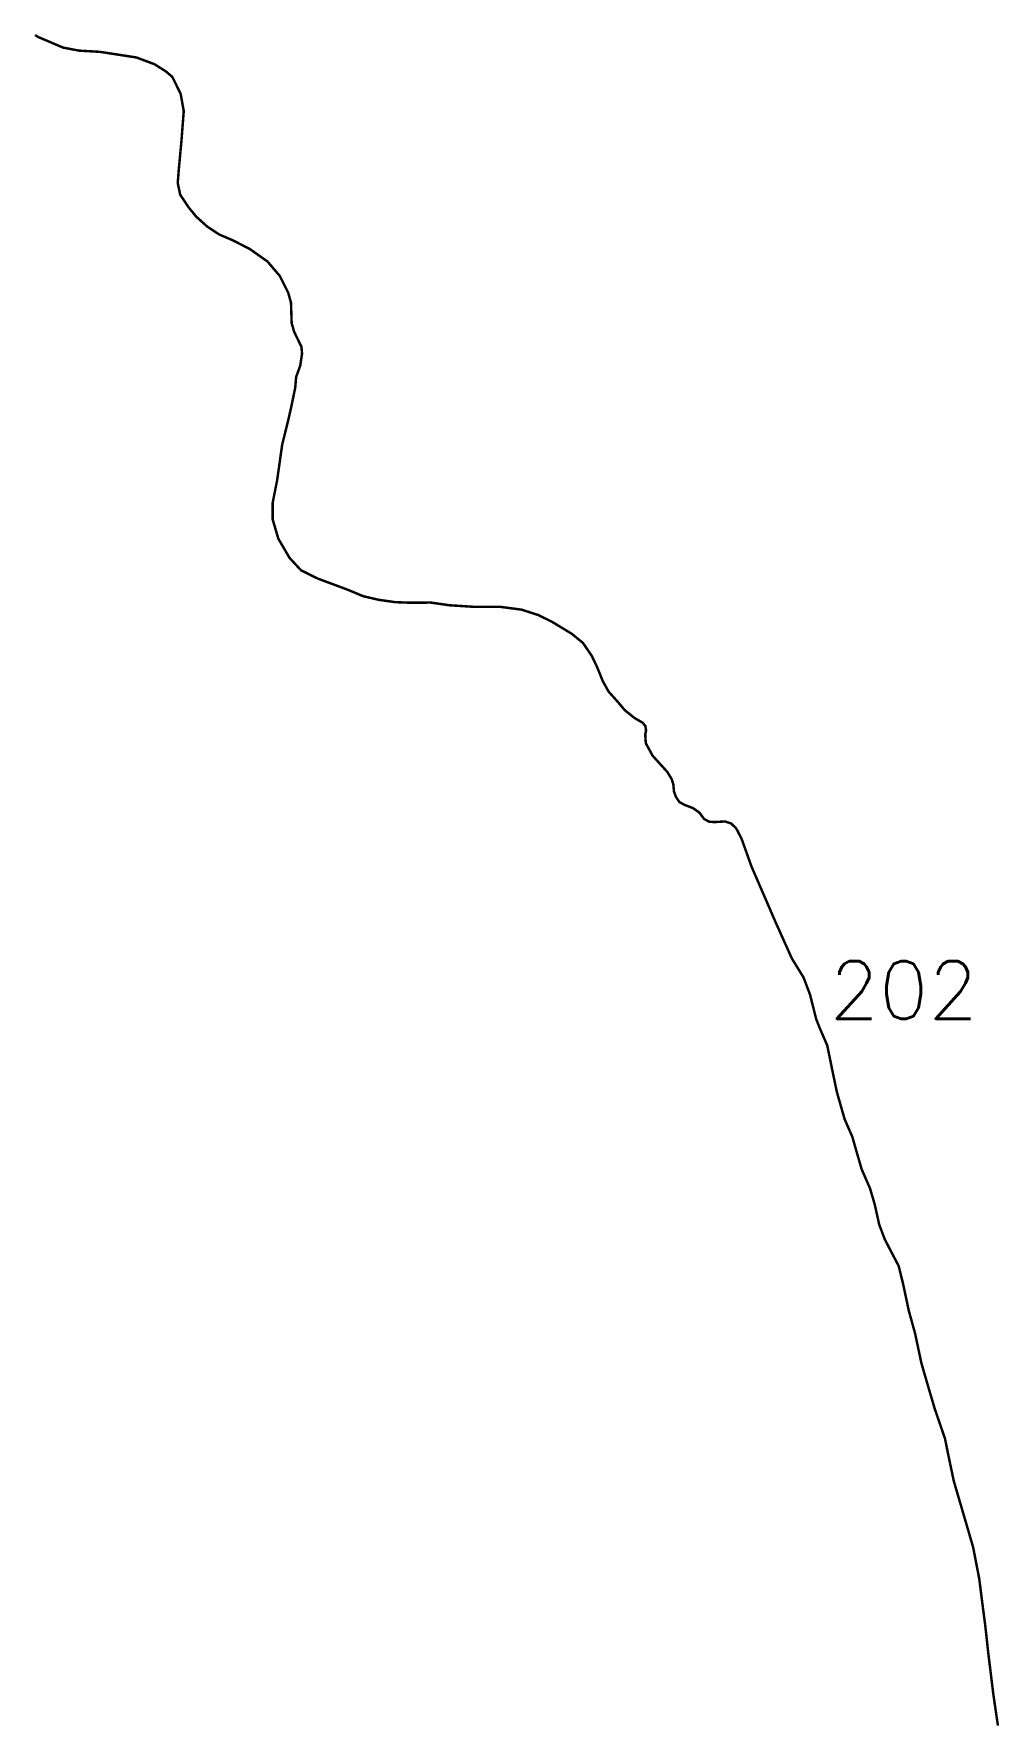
# Model space of a CAD drawing. Header units: metres. Extents: x 300987 to 305381, y 1949199 to 1954099.
# Drawn here: x 300987 to 302160, y 1952045 to 1954099 of the extents above; entities that cross this region are included whole.
import ezdxf

# ---------------------------------------------------------------- set-up
doc = ezdxf.new("R2010")
doc.units = ezdxf.units.M
doc.header["$MEASUREMENT"] = 0
doc.layers.add('NATURALLY PROTECTED', color=3, linetype='Continuous')
doc.styles.get("Standard").update_dxf_attribs({"font": 'simplex.shx'})

msp = doc.modelspace()

# ---------------------------------------------------------------- linework, layer by layer
at = {"layer": 'NATURALLY PROTECTED', "const_width": 3, "flags": 128}
msp.add_lwpolyline([(300988.6, 1954097.3), (300992.5, 1954094.9), (301022.5, 1954082.1), (301041.8, 1954078.4), (301067.4, 1954076.9), (301111.6, 1954070.1), (301133.6, 1954061.9), (301147.7, 1954053), (301155.3, 1954046.5), (301159.6, 1954037.8), (301165.5, 1954025.7), (301169.2, 1954005), (301166.5, 1953969.6), (301163.2, 1953934), (301161.9, 1953917.6), (301164.9, 1953903.3), (301174.8, 1953888.4), (301184.4, 1953876.6), (301198, 1953864.4), (301212.5, 1953854.9), (301228.7, 1953848), (301249.5, 1953837.3), (301270.9, 1953822.2), (301285.9, 1953804.6), (301296.2, 1953784), (301299.5, 1953772.1), (301300.3, 1953747.3), (301303.3, 1953736.8), (301312.2, 1953718.5), (301312.9, 1953710.1), (301310.7, 1953695.6), (301305.8, 1953682.2), (301304.6, 1953668.7), (301299.8, 1953645.5), (301296.4, 1953630.5), (301288.8, 1953599.7), (301282.6, 1953556.1), (301277.2, 1953529), (301277.3, 1953508.6), (301284.1, 1953485.4), (301297.7, 1953462.1), (301311.7, 1953447), (301331.9, 1953437), (301367.9, 1953423.6), (301387, 1953415.6), (301406.3, 1953411.1), (301426.1, 1953408.3), (301444.8, 1953407.6), (301469.1, 1953407.8), (301492.3, 1953404.5), (301520.7, 1953402.7), (301553.1, 1953402.7), (301579.5, 1953399.2), (301599.7, 1953392.7), (301616.4, 1953384.5), (301640.5, 1953369.9), (301654.1, 1953358.8), (301664.8, 1953343.1), (301671, 1953330.2), (301678.4, 1953312), (301685.4, 1953299.5), (301696.5, 1953287.1), (301705.1, 1953276.9), (301717, 1953267.4), (301726.7, 1953261.8), (301730, 1953257.7), (301730.8, 1953252.4), (301729.8, 1953247.3), (301730.5, 1953236.9), (301738.7, 1953221.8), (301756.3, 1953202.4), (301762, 1953193.2), (301763.9, 1953186.9), (301764.7, 1953178.3), (301767, 1953171.8), (301771.2, 1953165.5), (301777.6, 1953162), (301787.8, 1953158.1), (301795.7, 1953152.5), (301801.3, 1953144.8), (301807.5, 1953141.6), (301813.9, 1953141.1), (301826.7, 1953141.9), (301834.1, 1953139.4), (301840.2, 1953133.6), (301846.8, 1953120.9), (301858.8, 1953087.3), (301888.5, 1953018.6), (301907.9, 1952975.4), (301922.1, 1952952.3), (301930, 1952931.4), (301937.5, 1952901.5), (301943.5, 1952886.7), (301950.9, 1952869.7), (301955.7, 1952846), (301962.4, 1952813.8), (301971.9, 1952780.4), (301981.3, 1952758.8), (301992.6, 1952719.5), (302002.8, 1952696.1), (302008.5, 1952676.8), (302014, 1952652.1), (302020.7, 1952634.3), (302029.2, 1952617.9), (302037.6, 1952601.9), (302042.9, 1952580.5), (302049.9, 1952547.6), (302057.6, 1952519.7), (302065.2, 1952483.9), (302073.3, 1952455.9), (302081.5, 1952428.2), (302093.9, 1952392), (302098.7, 1952368.5), (302104.6, 1952340.4), (302119.5, 1952289.6), (302128.1, 1952260), (302135.5, 1952221.8), (302138.3, 1952199.6), (302142.9, 1952164.1), (302146.4, 1952132.2), (302152.6, 1952081.6), (302158.2, 1952043.3)], dxfattribs=at)

# ---------------------------------------------------------------- texts
at = {"insert": (301953.7, 1952972.1), "char_height": 70, "attachment_point": 1}
msp.add_mtext_dynamic_manual_height_columns('202', width=95.172, gutter_width=1, heights=[0], dxfattribs=at)

doc.saveas('drawing.dxf')
